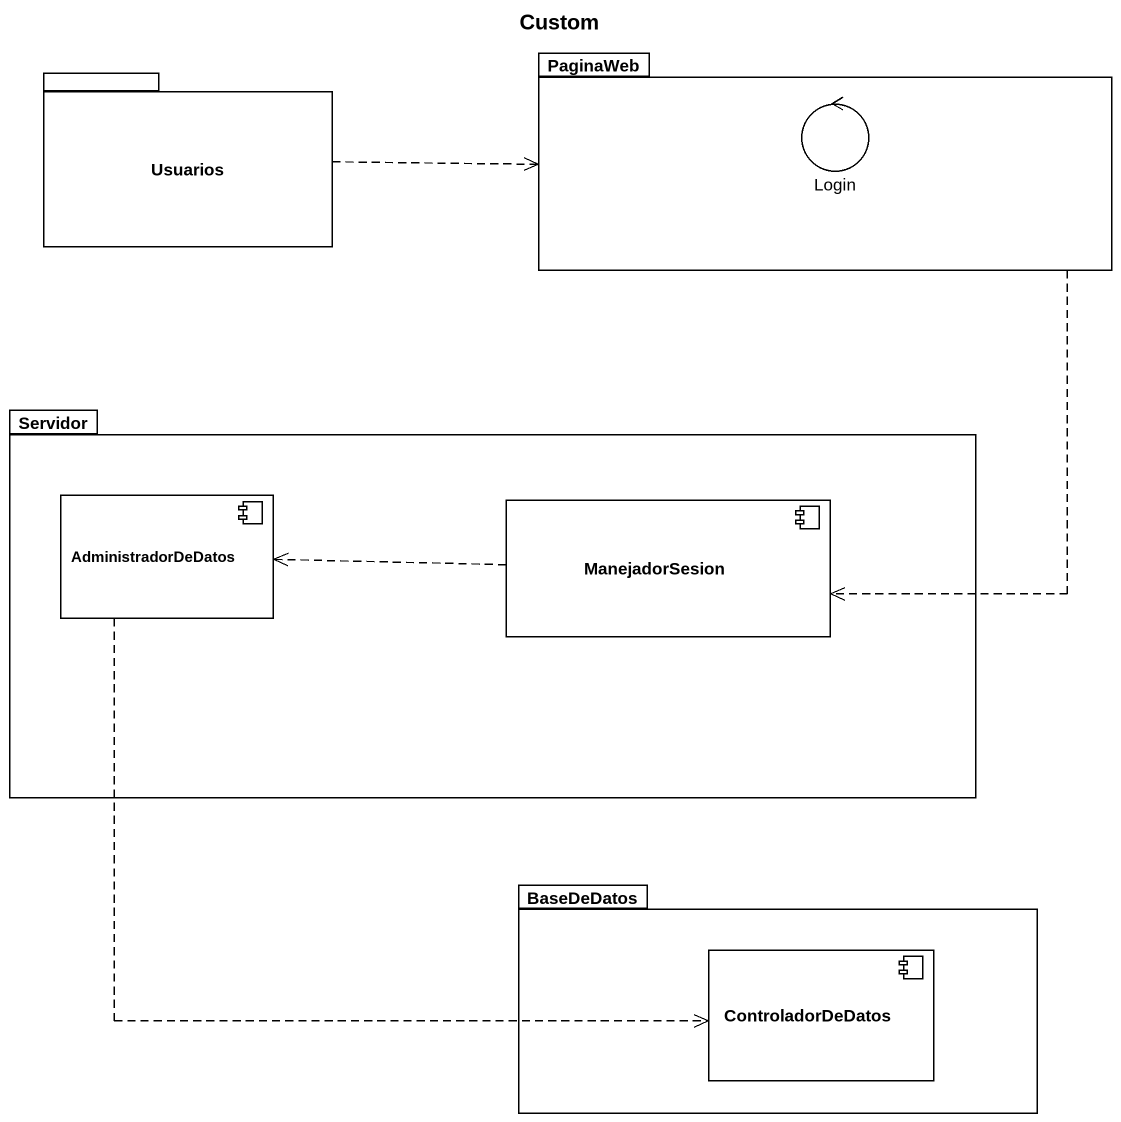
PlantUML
@startuml
title Custom
package Usuarios {
}
package PaginaWeb {
  control Login
}
package Servidor {
  component AdministradorDeDatos
  component ManejadorSesion
}
package BaseDeDatos {
  component ControladorDeDatos
}
Usuarios .right.> PaginaWeb
PaginaWeb ..> ManejadorSesion
AdministradorDeDatos ..> ControladorDeDatos
ManejadorSesion .left.> AdministradorDeDatos
@enduml
